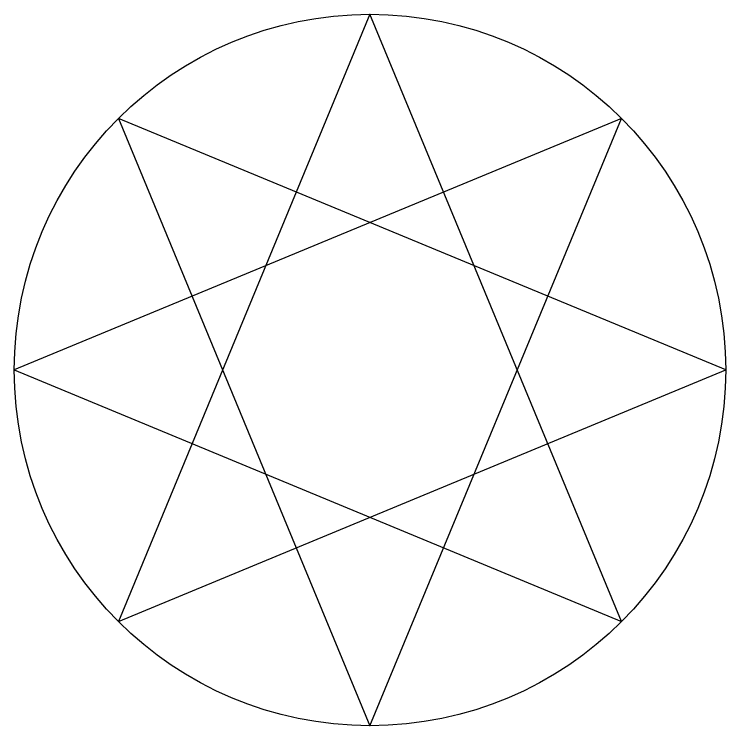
# Model space of a CAD drawing. Header units: inches. Extents: x 843 to 4631, y 843 to 3384.
# Drawn here: x 4149.5 to 4631.3, y 2597.4 to 3079.2 of the extents above; entities that cross this region are included whole.
import ezdxf

# ---------------------------------------------------------------- set-up
doc = ezdxf.new("R2010")
doc.units = ezdxf.units.IN
doc.header["$MEASUREMENT"] = 0
doc.layers.get('0').update_dxf_attribs({"linetype": 'CONTINUOUS'})

msp = doc.modelspace()

# ---------------------------------------------------------------- linework, layer by layer
at = {"lineweight": -3}
for p, q in [((4390.42, 3079.23), (4220.08, 2668)), ((4560.76, 2668), (4390.42, 3079.23)), ((4560.76, 3008.68), (4149.53, 2838.34)), ((4631.32, 2838.34), (4220.08, 3008.68)), ((4220.08, 3008.68), (4390.42, 2597.44)), ((4390.42, 2597.44), (4560.76, 3008.68)), ((4149.53, 2838.34), (4560.76, 2668)), ((4220.08, 2668), (4631.32, 2838.34))]:
    msp.add_line(p, q, dxfattribs=at)
msp.add_circle((4390.42, 2838.34), 240.89, dxfattribs=at)

doc.saveas('drawing.dxf')
